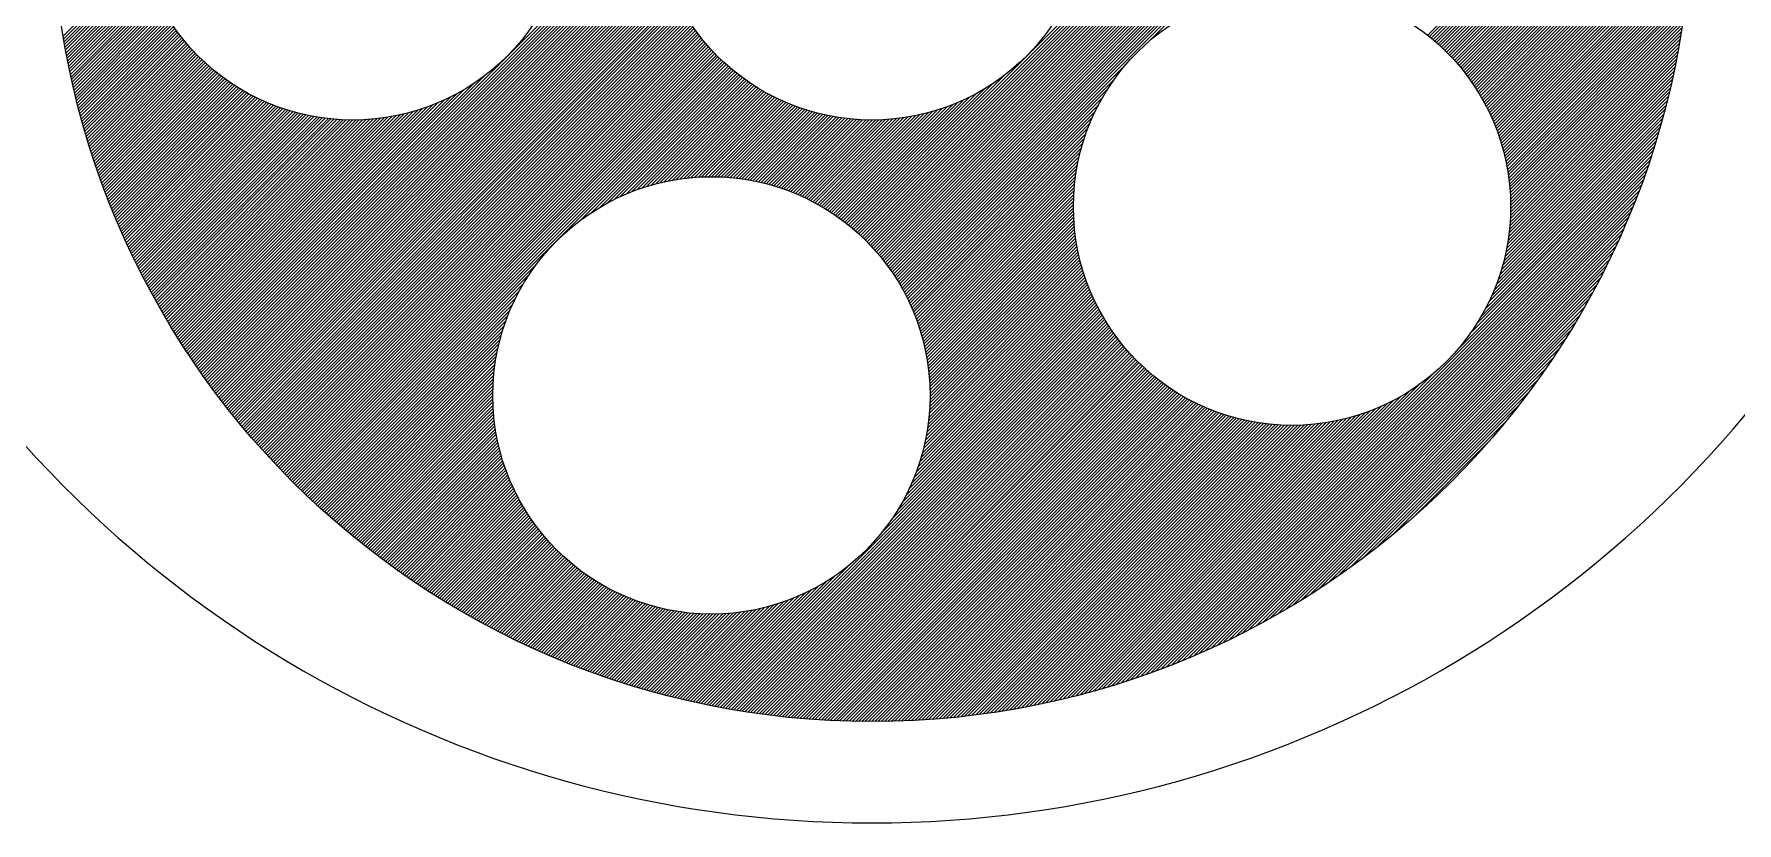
# Model space of a CAD drawing. Extents: x 44 to 87.6, y -168.1 to -136.9.
# Drawn here: x 60.6803 to 60.9187, y -146.6631 to -146.5528 of the extents above; entities that cross this region are included whole.
import ezdxf

# ---------------------------------------------------------------- set-up
doc = ezdxf.new("R2010")
doc.units = 0
doc.header["$LTSCALE"] = 0.4
doc.header["$MEASUREMENT"] = 0
doc.layers.get('0').update_dxf_attribs({"linetype": 'CONTINUOUS'})
doc.layers.add('PECA', color=3, linetype='CONTINUOUS')

# ---------------------------------------------------------------- blocks, each defined once
blk = doc.blocks.new('*X16')
at = {"color": 0}
for p, q in [((291.58382, 149.7435), (291.62685, 149.78653)), ((291.62981, 149.74458), (291.67181, 149.78658)), ((291.54225, 149.70461), (291.62126, 149.78361)), ((291.54246, 149.70428), (291.6222, 149.78402)), ((291.54266, 149.70395), (291.6232, 149.78449)), ((291.54286, 149.70361), (291.62429, 149.78504)), ((291.54306, 149.70328), (291.62548, 149.7857)), ((291.6301, 149.74435), (291.67188, 149.78612)), ((291.6304, 149.7441), (291.67195, 149.78565)), ((291.63069, 149.74386), (291.67201, 149.78518)), ((291.63098, 149.74362), (291.67208, 149.78471)), ((291.63126, 149.74337), (291.67214, 149.78424)), ((291.63155, 149.74311), (291.6722, 149.78377)), ((291.5353, 149.71263), (291.60374, 149.78106)), ((291.53559, 149.71238), (291.60423, 149.78101)), ((291.53587, 149.71213), (291.60472, 149.78097)), ((291.53616, 149.71187), (291.60522, 149.78094)), ((291.53643, 149.71162), (291.60572, 149.78091)), ((291.53671, 149.71136), (291.60624, 149.78089)), ((291.53698, 149.71109), (291.60676, 149.78087)), ((291.53725, 149.71083), (291.60729, 149.78087)), ((291.53752, 149.71056), (291.60782, 149.78087)), ((291.53778, 149.71029), (291.60837, 149.78088)), ((291.53804, 149.71002), (291.60892, 149.78089)), ((291.5383, 149.70974), (291.60948, 149.78092)), ((291.53856, 149.70946), (291.61005, 149.78096)), ((291.53881, 149.70918), (291.61063, 149.78101)), ((291.53906, 149.7089), (291.61123, 149.78106)), ((291.53931, 149.70861), (291.61183, 149.78113)), ((291.53955, 149.70832), (291.61244, 149.78121)), ((291.53979, 149.70802), (291.61307, 149.7813)), ((291.54003, 149.70773), (291.61371, 149.78141)), ((291.54026, 149.70743), (291.61437, 149.78153)), ((291.5405, 149.70713), (291.61504, 149.78167)), ((291.54073, 149.70682), (291.61573, 149.78183)), ((291.54095, 149.70651), (291.61644, 149.782)), ((291.54118, 149.7062), (291.61717, 149.7822)), ((291.5414, 149.70589), (291.61793, 149.78242)), ((291.54162, 149.70557), (291.61871, 149.78267)), ((291.54183, 149.70526), (291.61952, 149.78294)), ((291.54205, 149.70493), (291.62037, 149.78326)), ((291.63183, 149.74286), (291.67226, 149.78329)), ((291.6321, 149.7426), (291.67232, 149.78282)), ((291.63238, 149.74234), (291.67238, 149.78234)), ((291.63265, 149.74208), (291.67243, 149.78186)), ((291.63292, 149.74181), (291.67248, 149.78138)), ((291.63318, 149.74154), (291.67254, 149.7809)), ((291.63345, 149.74127), (291.67259, 149.78041)), ((291.63371, 149.741), (291.67264, 149.77993)), ((291.63396, 149.74072), (291.67268, 149.77944)), ((291.63422, 149.74044), (291.67273, 149.77895)), ((291.63447, 149.74016), (291.67277, 149.77846)), ((291.63472, 149.73987), (291.67282, 149.77797)), ((291.63497, 149.73959), (291.67286, 149.77748)), ((291.63521, 149.73929), (291.6729, 149.77698)), ((291.63545, 149.739), (291.67293, 149.77648)), ((291.63569, 149.7387), (291.67297, 149.77598)), ((291.63592, 149.7384), (291.673, 149.77548)), ((291.63615, 149.7381), (291.67303, 149.77498)), ((291.63638, 149.7378), (291.67307, 149.77448)), ((291.63661, 149.73749), (291.67309, 149.77397)), ((291.63683, 149.73718), (291.67312, 149.77346)), ((291.63705, 149.73686), (291.67315, 149.77295)), ((291.63727, 149.73654), (291.67317, 149.77244)), ((291.63749, 149.73622), (291.67319, 149.77193)), ((291.6377, 149.7359), (291.67321, 149.77141)), ((291.63791, 149.73557), (291.67323, 149.7709)), ((291.63811, 149.73525), (291.67324, 149.77038)), ((291.63831, 149.73491), (291.67326, 149.76986)), ((291.63851, 149.73458), (291.67327, 149.76933)), ((291.63871, 149.73424), (291.67328, 149.76881)), ((291.6389, 149.7339), (291.67328, 149.76828)), ((291.63909, 149.73355), (291.67329, 149.76775)), ((291.63928, 149.73321), (291.67329, 149.76722)), ((291.63946, 149.73285), (291.67329, 149.76669)), ((291.42714, 149.68999), (291.50232, 149.76518)), ((291.42736, 149.68968), (291.50235, 149.76467)), ((291.42758, 149.68936), (291.50238, 149.76416)), ((291.63964, 149.7325), (291.67329, 149.76615)), ((291.63982, 149.73214), (291.67329, 149.76562)), ((291.63999, 149.73178), (291.67329, 149.76508)), ((291.64016, 149.73142), (291.67328, 149.76453)), ((291.64033, 149.73105), (291.67327, 149.76399)), ((291.4278, 149.68905), (291.50242, 149.76366)), ((291.42802, 149.68873), (291.50246, 149.76317)), ((291.42824, 149.68842), (291.50251, 149.76269)), ((291.42846, 149.68811), (291.50256, 149.76221)), ((291.42869, 149.6878), (291.50263, 149.76174)), ((291.42891, 149.68749), (291.50269, 149.76127)), ((291.64049, 149.73068), (291.67326, 149.76344)), ((291.64065, 149.7303), (291.67324, 149.76289)), ((291.64081, 149.72993), (291.67323, 149.76234)), ((291.64096, 149.72954), (291.67321, 149.76179)), ((291.64111, 149.72916), (291.67319, 149.76124)), ((291.42914, 149.68718), (291.50277, 149.76081)), ((291.42936, 149.68687), (291.50284, 149.76035)), ((291.42959, 149.68656), (291.50293, 149.7599)), ((291.42982, 149.68625), (291.50301, 149.75945)), ((291.43004, 149.68595), (291.50311, 149.75901)), ((291.43027, 149.68564), (291.5032, 149.75857)), ((291.64126, 149.72877), (291.67316, 149.76068)), ((291.6414, 149.72838), (291.67314, 149.76012)), ((291.64154, 149.72798), (291.67311, 149.75955)), ((291.64167, 149.72758), (291.67308, 149.75899)), ((291.6418, 149.72718), (291.67305, 149.75842)), ((291.40513, 149.74443), (291.41802, 149.75731)), ((291.40521, 149.74397), (291.41813, 149.75689)), ((291.40529, 149.74351), (291.41825, 149.75648)), ((291.40537, 149.74306), (291.41837, 149.75607)), ((291.40545, 149.7426), (291.4185, 149.75566)), ((291.4305, 149.68534), (291.50331, 149.75814)), ((291.43073, 149.68503), (291.50341, 149.75771)), ((291.43096, 149.68473), (291.50352, 149.75729)), ((291.43119, 149.68442), (291.50364, 149.75687)), ((291.43143, 149.68412), (291.50376, 149.75645)), ((291.43166, 149.68382), (291.50388, 149.75604)), ((291.43189, 149.68352), (291.50401, 149.75564)), ((291.64193, 149.72677), (291.67301, 149.75785)), ((291.64205, 149.72635), (291.67297, 149.75728)), ((291.64217, 149.72594), (291.67293, 149.7567)), ((291.64228, 149.72552), (291.67289, 149.75612)), ((291.64239, 149.72509), (291.67284, 149.75554)), ((291.40553, 149.74215), (291.41863, 149.75526)), ((291.40561, 149.7417), (291.41877, 149.75486)), ((291.4057, 149.74125), (291.41891, 149.75446)), ((291.40578, 149.7408), (291.41905, 149.75407)), ((291.40587, 149.74036), (291.4192, 149.75368)), ((291.40596, 149.73991), (291.41935, 149.7533)), ((291.40605, 149.73947), (291.4195, 149.75292)), ((291.43213, 149.68322), (291.50414, 149.75523)), ((291.43236, 149.68292), (291.50428, 149.75483)), ((291.4326, 149.68262), (291.50441, 149.75444)), ((291.43284, 149.68233), (291.50456, 149.75405)), ((291.43308, 149.68203), (291.5047, 149.75366)), ((291.43331, 149.68173), (291.50486, 149.75327)), ((291.43355, 149.68144), (291.50501, 149.75289)), ((291.64249, 149.72466), (291.67279, 149.75496)), ((291.64259, 149.72423), (291.67274, 149.75437)), ((291.64269, 149.72379), (291.67268, 149.75378)), ((291.64278, 149.72334), (291.67263, 149.75319)), ((291.40614, 149.73902), (291.41966, 149.75254)), ((291.40624, 149.73858), (291.41982, 149.75217)), ((291.40633, 149.73814), (291.41998, 149.7518)), ((291.40643, 149.7377), (291.42015, 149.75143)), ((291.40652, 149.73727), (291.42032, 149.75107)), ((291.40662, 149.73683), (291.4205, 149.75071)), ((291.40672, 149.73639), (291.42068, 149.75035)), ((291.40682, 149.73596), (291.42086, 149.75)), ((291.43379, 149.68114), (291.50517, 149.75252)), ((291.43403, 149.68085), (291.50533, 149.75214)), ((291.43428, 149.68056), (291.50549, 149.75177)), ((291.43452, 149.68026), (291.50566, 149.75141)), ((291.43476, 149.67997), (291.50583, 149.75105)), ((291.43501, 149.67968), (291.50601, 149.75069)), ((291.43525, 149.67939), (291.50619, 149.75033)), ((291.4355, 149.6791), (291.50637, 149.74998)), ((291.64287, 149.7229), (291.67257, 149.75259)), ((291.64295, 149.72244), (291.6725, 149.752)), ((291.64302, 149.72198), (291.67243, 149.75139)), ((291.64309, 149.72152), (291.67236, 149.75079)), ((291.64316, 149.72105), (291.67229, 149.75018)), ((291.40692, 149.73553), (291.42104, 149.74965)), ((291.40702, 149.7351), (291.42123, 149.7493)), ((291.40713, 149.73466), (291.42142, 149.74896)), ((291.40723, 149.73424), (291.42161, 149.74862)), ((291.40734, 149.73381), (291.42181, 149.74828)), ((291.40745, 149.73338), (291.42201, 149.74794)), ((291.40756, 149.73295), (291.42222, 149.74761)), ((291.40767, 149.73253), (291.42242, 149.74728)), ((291.43574, 149.67882), (291.50655, 149.74963)), ((291.43599, 149.67853), (291.50674, 149.74928)), ((291.43624, 149.67824), (291.50693, 149.74894)), ((291.43648, 149.67795), (291.50713, 149.7486)), ((291.43673, 149.67767), (291.50732, 149.74826)), ((291.43698, 149.67738), (291.50752, 149.74792)), ((291.43723, 149.6771), (291.50773, 149.74759)), ((291.43749, 149.67682), (291.50793, 149.74727)), ((291.64322, 149.72057), (291.67222, 149.74957)), ((291.64327, 149.72009), (291.67214, 149.74896)), ((291.64332, 149.71961), (291.67205, 149.74834)), ((291.64336, 149.71911), (291.67197, 149.74772)), ((291.64339, 149.71861), (291.67188, 149.74709)), ((291.40778, 149.73211), (291.42263, 149.74696)), ((291.40789, 149.73168), (291.42284, 149.74664)), ((291.408, 149.73126), (291.42306, 149.74632)), ((291.40812, 149.73084), (291.42328, 149.746)), ((291.40823, 149.73042), (291.4235, 149.74569)), ((291.40835, 149.73001), (291.42372, 149.74538)), ((291.40847, 149.72959), (291.42395, 149.74507)), ((291.40859, 149.72918), (291.42418, 149.74477)), ((291.40871, 149.72876), (291.42441, 149.74446)), ((291.43774, 149.67654), (291.50814, 149.74694)), ((291.43799, 149.67625), (291.50836, 149.74662)), ((291.43825, 149.67597), (291.50857, 149.7463)), ((291.4385, 149.67569), (291.50879, 149.74598)), ((291.43875, 149.67541), (291.50901, 149.74567)), ((291.43901, 149.67513), (291.50924, 149.74536)), ((291.43927, 149.67486), (291.50946, 149.74505)), ((291.43952, 149.67458), (291.50969, 149.74475)), ((291.43978, 149.6743), (291.50993, 149.74445)), ((291.64342, 149.71811), (291.67178, 149.74647)), ((291.64344, 149.71759), (291.67169, 149.74584)), ((291.64346, 149.71707), (291.67159, 149.7452)), ((291.64347, 149.71654), (291.67148, 149.74456)), ((291.40883, 149.72835), (291.42465, 149.74417)), ((291.40895, 149.72794), (291.42489, 149.74387)), ((291.40908, 149.72752), (291.42513, 149.74358)), ((291.4092, 149.72711), (291.42537, 149.74329)), ((291.40933, 149.72671), (291.42562, 149.743)), ((291.40945, 149.7263), (291.42587, 149.74271)), ((291.40958, 149.72589), (291.42612, 149.74243)), ((291.40971, 149.72549), (291.42638, 149.74215)), ((291.40984, 149.72508), (291.42664, 149.74188)), ((291.40997, 149.72468), (291.4269, 149.7416)), ((291.44004, 149.67403), (291.51016, 149.74415)), ((291.4403, 149.67375), (291.5104, 149.74385)), ((291.44056, 149.67348), (291.51064, 149.74356)), ((291.44082, 149.67321), (291.51089, 149.74327)), ((291.44109, 149.67293), (291.51113, 149.74298)), ((291.44135, 149.67266), (291.51138, 149.7427)), ((291.44161, 149.67239), (291.51164, 149.74242)), ((291.44188, 149.67212), (291.51189, 149.74214)), ((291.44214, 149.67185), (291.51215, 149.74186)), ((291.44241, 149.67158), (291.51241, 149.74159)), ((291.64341, 149.71435), (291.67103, 149.74197)), ((291.64344, 149.71491), (291.67115, 149.74262)), ((291.64345, 149.71546), (291.67126, 149.74327)), ((291.64346, 149.71601), (291.67137, 149.74392)), ((291.4101, 149.72428), (291.42716, 149.74133)), ((291.41024, 149.72387), (291.42743, 149.74107)), ((291.41037, 149.72347), (291.4277, 149.7408)), ((291.41051, 149.72307), (291.42797, 149.74054)), ((291.41064, 149.72268), (291.42825, 149.74028)), ((291.41078, 149.72228), (291.42852, 149.74002)), ((291.41092, 149.72188), (291.4288, 149.73977)), ((291.41106, 149.72149), (291.42909, 149.73952)), ((291.4112, 149.72109), (291.42937, 149.73927)), ((291.41134, 149.7207), (291.42966, 149.73902)), ((291.41148, 149.72031), (291.42996, 149.73878)), ((291.44267, 149.67131), (291.51268, 149.74132)), ((291.44294, 149.67105), (291.51294, 149.74105)), ((291.44321, 149.67078), (291.51321, 149.74078)), ((291.44348, 149.67051), (291.51349, 149.74052)), ((291.44375, 149.67025), (291.51376, 149.74026)), ((291.44402, 149.66998), (291.51404, 149.74001)), ((291.44429, 149.66972), (291.51432, 149.73975)), ((291.44456, 149.66946), (291.5146, 149.7395)), ((291.44483, 149.6692), (291.51489, 149.73925)), ((291.49024, 149.71407), (291.51518, 149.73901)), ((291.49205, 149.71535), (291.51547, 149.73877)), ((291.54326, 149.70294), (291.58032, 149.74)), ((291.64312, 149.71139), (291.67036, 149.73863)), ((291.6432, 149.712), (291.67051, 149.73931)), ((291.64327, 149.71261), (291.67064, 149.73998)), ((291.64333, 149.7132), (291.67077, 149.74065)), ((291.64337, 149.71378), (291.6709, 149.74131)), ((291.41163, 149.71992), (291.43025, 149.73854)), ((291.41177, 149.71953), (291.43055, 149.73831)), ((291.41192, 149.71914), (291.43085, 149.73807)), ((291.41206, 149.71875), (291.43115, 149.73784)), ((291.41221, 149.71836), (291.43146, 149.73761)), ((291.41236, 149.71798), (291.43177, 149.73739)), ((291.41251, 149.71759), (291.43208, 149.73717)), ((291.41266, 149.71721), (291.4324, 149.73695)), ((291.41281, 149.71682), (291.43272, 149.73673)), ((291.41296, 149.71644), (291.43304, 149.73652)), ((291.41312, 149.71606), (291.43336, 149.73631)), ((291.41327, 149.71568), (291.43369, 149.7361)), ((291.41342, 149.7153), (291.43402, 149.73589)), ((291.42671, 149.69063), (291.47267, 149.7366)), ((291.42692, 149.69031), (291.47451, 149.73789)), ((291.49348, 149.71624), (291.51577, 149.73853)), ((291.49472, 149.71694), (291.51607, 149.73829)), ((291.49583, 149.71752), (291.51637, 149.73806)), ((291.49686, 149.71801), (291.51667, 149.73783)), ((291.49781, 149.71844), (291.51698, 149.7376)), ((291.49872, 149.7188), (291.51729, 149.73737)), ((291.49958, 149.71913), (291.5176, 149.73715)), ((291.5004, 149.71942), (291.51792, 149.73693)), ((291.50119, 149.71967), (291.51823, 149.73672)), ((291.50195, 149.7199), (291.51856, 149.7365)), ((291.50269, 149.7201), (291.51888, 149.73629)), ((291.5034, 149.72028), (291.51921, 149.73609)), ((291.5041, 149.72045), (291.51954, 149.73588)), ((291.53472, 149.71311), (291.55827, 149.73666)), ((291.53502, 149.71287), (291.56014, 149.73799)), ((291.54345, 149.70259), (291.57827, 149.73741)), ((291.64266, 149.70879), (291.66975, 149.73588)), ((291.6428, 149.70946), (291.66991, 149.73658)), ((291.64292, 149.71012), (291.67007, 149.73727)), ((291.64303, 149.71076), (291.67022, 149.73795)), ((291.41358, 149.71492), (291.43435, 149.73569)), ((291.41374, 149.71455), (291.43469, 149.73549)), ((291.4139, 149.71417), (291.43503, 149.7353)), ((291.41406, 149.71379), (291.43537, 149.73511)), ((291.41422, 149.71342), (291.43572, 149.73492)), ((291.41438, 149.71305), (291.43606, 149.73473)), ((291.41454, 149.71267), (291.43642, 149.73455)), ((291.4147, 149.7123), (291.43677, 149.73437)), ((291.41486, 149.71193), (291.43713, 149.7342)), ((291.41503, 149.71156), (291.43749, 149.73402)), ((291.41519, 149.71119), (291.43786, 149.73385)), ((291.41536, 149.71082), (291.43823, 149.73369)), ((291.41553, 149.71046), (291.4386, 149.73353)), ((291.4157, 149.71009), (291.43898, 149.73337)), ((291.41587, 149.70972), (291.43935, 149.73321)), ((291.41604, 149.70936), (291.43974, 149.73306)), ((291.42542, 149.69255), (291.46598, 149.73311)), ((291.42563, 149.69223), (291.46689, 149.73348)), ((291.42585, 149.69191), (291.46785, 149.73391)), ((291.42606, 149.69159), (291.46888, 149.7344)), ((291.42628, 149.69127), (291.46999, 149.73498)), ((291.42649, 149.69095), (291.47123, 149.73569)), ((291.50478, 149.72059), (291.51987, 149.73568)), ((291.50544, 149.72071), (291.52021, 149.73548)), ((291.50608, 149.72083), (291.52055, 149.73529)), ((291.50672, 149.72092), (291.52089, 149.7351)), ((291.50734, 149.72101), (291.52124, 149.73491)), ((291.50794, 149.72108), (291.52159, 149.73472)), ((291.50854, 149.72114), (291.52194, 149.73454)), ((291.50912, 149.72119), (291.52229, 149.73436)), ((291.50969, 149.72123), (291.52265, 149.73419)), ((291.51026, 149.72126), (291.52301, 149.73401)), ((291.51081, 149.72128), (291.52338, 149.73384)), ((291.51136, 149.72129), (291.52375, 149.73368)), ((291.5119, 149.72129), (291.52412, 149.73352)), ((291.51243, 149.72129), (291.5245, 149.73336)), ((291.51295, 149.72128), (291.52488, 149.7332)), ((291.51347, 149.72126), (291.52526, 149.73305)), ((291.53291, 149.71451), (291.55154, 149.73313)), ((291.53322, 149.71428), (291.55244, 149.73351)), ((291.53353, 149.71405), (291.55341, 149.73394)), ((291.53383, 149.71382), (291.55444, 149.73443)), ((291.53413, 149.71359), (291.55556, 149.73502)), ((291.53443, 149.71335), (291.55681, 149.73574)), ((291.54363, 149.70224), (291.57713, 149.73575)), ((291.54382, 149.70189), (291.5763, 149.73438)), ((291.544, 149.70154), (291.57564, 149.73318)), ((291.64192, 149.70591), (291.66906, 149.73305)), ((291.64214, 149.70666), (291.66924, 149.73376)), ((291.64233, 149.70739), (291.66941, 149.73448)), ((291.64251, 149.7081), (291.66959, 149.73518)), ((291.41621, 149.709), (291.44012, 149.73291)), ((291.41638, 149.70863), (291.44051, 149.73277)), ((291.41655, 149.70827), (291.44091, 149.73263)), ((291.41672, 149.70791), (291.44131, 149.73249)), ((291.4169, 149.70755), (291.44171, 149.73236)), ((291.41707, 149.70719), (291.44211, 149.73223)), ((291.41725, 149.70683), (291.44252, 149.73211)), ((291.41743, 149.70647), (291.44294, 149.73199)), ((291.41761, 149.70612), (291.44336, 149.73187)), ((291.41778, 149.70576), (291.44378, 149.73176)), ((291.41796, 149.70541), (291.44421, 149.73165)), ((291.41815, 149.70505), (291.44464, 149.73155)), ((291.41833, 149.7047), (291.44507, 149.73145)), ((291.41851, 149.70435), (291.44551, 149.73135)), ((291.41869, 149.704), (291.44596, 149.73126)), ((291.41888, 149.70365), (291.44641, 149.73118)), ((291.41906, 149.7033), (291.44687, 149.7311)), ((291.41925, 149.70295), (291.44733, 149.73103)), ((291.41943, 149.7026), (291.44779, 149.73096)), ((291.41962, 149.70225), (291.44826, 149.7309)), ((291.41981, 149.70191), (291.44874, 149.73084)), ((291.42, 149.70156), (291.44922, 149.73079)), ((291.42019, 149.70122), (291.44971, 149.73074)), ((291.42038, 149.70087), (291.45021, 149.7307)), ((291.42057, 149.70053), (291.45071, 149.73067)), ((291.42076, 149.70019), (291.45122, 149.73064)), ((291.42096, 149.69985), (291.45174, 149.73063)), ((291.42115, 149.69951), (291.45226, 149.73061)), ((291.42135, 149.69917), (291.45279, 149.73061)), ((291.42154, 149.69883), (291.45333, 149.73061)), ((291.42174, 149.69849), (291.45387, 149.73063)), ((291.42194, 149.69815), (291.45443, 149.73065)), ((291.42214, 149.69782), (291.45499, 149.73068)), ((291.42234, 149.69748), (291.45557, 149.73072)), ((291.42254, 149.69715), (291.45615, 149.73077)), ((291.42274, 149.69682), (291.45675, 149.73083)), ((291.42294, 149.69648), (291.45736, 149.7309)), ((291.42314, 149.69615), (291.45797, 149.73098)), ((291.42334, 149.69582), (291.45861, 149.73108)), ((291.42355, 149.69549), (291.45925, 149.73119)), ((291.42375, 149.69516), (291.45992, 149.73132)), ((291.42396, 149.69483), (291.46059, 149.73146)), ((291.42417, 149.6945), (291.46129, 149.73163)), ((291.42437, 149.69417), (291.46201, 149.73181)), ((291.42458, 149.69385), (291.46274, 149.73201)), ((291.42479, 149.69352), (291.46351, 149.73224)), ((291.425, 149.6932), (291.4643, 149.7325)), ((291.42521, 149.69287), (291.46512, 149.73279)), ((291.51398, 149.72123), (291.52565, 149.7329)), ((291.51448, 149.7212), (291.52604, 149.73276)), ((291.51497, 149.72116), (291.52643, 149.73262)), ((291.51546, 149.72112), (291.52683, 149.73248)), ((291.51594, 149.72106), (291.52723, 149.73235)), ((291.51642, 149.72101), (291.52764, 149.73222)), ((291.51689, 149.72094), (291.52805, 149.7321)), ((291.51736, 149.72087), (291.52846, 149.73198)), ((291.51782, 149.7208), (291.52888, 149.73186)), ((291.51827, 149.72072), (291.5293, 149.73175)), ((291.51873, 149.72064), (291.52973, 149.73164)), ((291.51917, 149.72055), (291.53016, 149.73154)), ((291.51961, 149.72045), (291.5306, 149.73144)), ((291.52005, 149.72035), (291.53104, 149.73135)), ((291.52048, 149.72025), (291.53149, 149.73126)), ((291.5209, 149.72014), (291.53194, 149.73118)), ((291.52133, 149.72003), (291.53239, 149.7311)), ((291.52175, 149.71991), (291.53285, 149.73102)), ((291.52216, 149.71979), (291.53332, 149.73096)), ((291.52257, 149.71967), (291.53379, 149.73089)), ((291.52297, 149.71954), (291.53427, 149.73084)), ((291.52338, 149.71941), (291.53475, 149.73078)), ((291.52377, 149.71927), (291.53524, 149.73074)), ((291.52417, 149.71913), (291.53574, 149.7307)), ((291.52456, 149.71899), (291.53624, 149.73067)), ((291.52494, 149.71884), (291.53675, 149.73064)), ((291.52533, 149.71869), (291.53727, 149.73062)), ((291.52571, 149.71853), (291.53779, 149.73061)), ((291.52608, 149.71837), (291.53832, 149.73061)), ((291.52645, 149.71821), (291.53886, 149.73061)), ((291.52682, 149.71804), (291.53941, 149.73063)), ((291.52719, 149.71787), (291.53996, 149.73065)), ((291.52755, 149.7177), (291.54053, 149.73068)), ((291.52791, 149.71753), (291.5411, 149.73072)), ((291.52826, 149.71735), (291.54169, 149.73077)), ((291.52862, 149.71716), (291.54228, 149.73083)), ((291.52897, 149.71698), (291.54289, 149.7309)), ((291.52931, 149.71679), (291.54351, 149.73099)), ((291.52965, 149.7166), (291.54414, 149.73109)), ((291.52999, 149.7164), (291.54479, 149.7312)), ((291.53033, 149.7162), (291.54545, 149.73133)), ((291.53066, 149.716), (291.54613, 149.73147)), ((291.53099, 149.7158), (291.54683, 149.73164)), ((291.53132, 149.71559), (291.54755, 149.73182)), ((291.53164, 149.71538), (291.54829, 149.73202)), ((291.53197, 149.71517), (291.54905, 149.73226)), ((291.53228, 149.71495), (291.54985, 149.73251)), ((291.5326, 149.71473), (291.55067, 149.7328)), ((291.54418, 149.70118), (291.57509, 149.7321)), ((291.54435, 149.70082), (291.57462, 149.73109)), ((291.64108, 149.70347), (291.66848, 149.73086)), ((291.64139, 149.70432), (291.66868, 149.7316)), ((291.64167, 149.70513), (291.66887, 149.73233)), ((291.54452, 149.70046), (291.57422, 149.73015)), ((291.54469, 149.70009), (291.57386, 149.72926)), ((291.54486, 149.69972), (291.57355, 149.72842)), ((291.54502, 149.69935), (291.57327, 149.7276)), ((291.63931, 149.69956), (291.66762, 149.72787)), ((291.63985, 149.70064), (291.66784, 149.72862)), ((291.64032, 149.70164), (291.66806, 149.72938)), ((291.64073, 149.70258), (291.66827, 149.73012)), ((291.54517, 149.69897), (291.57302, 149.72682)), ((291.54533, 149.69859), (291.5728, 149.72607)), ((291.54548, 149.69821), (291.5726, 149.72533)), ((291.54562, 149.69782), (291.57243, 149.72462)), ((291.6347, 149.69282), (291.66664, 149.72475)), ((291.6367, 149.69535), (291.6669, 149.72554)), ((291.63782, 149.697), (291.66714, 149.72632)), ((291.63865, 149.69836), (291.66738, 149.7271)), ((291.54577, 149.69743), (291.57227, 149.72393)), ((291.54591, 149.69703), (291.57213, 149.72326)), ((291.54604, 149.69663), (291.57201, 149.72261)), ((291.54617, 149.69623), (291.57191, 149.72196)), ((291.58095, 149.63853), (291.66638, 149.72396)), ((291.58175, 149.6388), (291.66611, 149.72315)), ((291.58257, 149.63908), (291.66583, 149.72234)), ((291.5463, 149.69582), (291.57181, 149.72134)), ((291.54642, 149.69541), (291.57173, 149.72072)), ((291.54654, 149.695), (291.57166, 149.72012)), ((291.54666, 149.69458), (291.57161, 149.71953)), ((291.58339, 149.63936), (291.66554, 149.72151)), ((291.58422, 149.63966), (291.66524, 149.72068)), ((291.58507, 149.63997), (291.66493, 149.71984)), ((291.58592, 149.64029), (291.66462, 149.71898)), ((291.54677, 149.69415), (291.57156, 149.71894)), ((291.54687, 149.69372), (291.57152, 149.71837)), ((291.54697, 149.69329), (291.5715, 149.71781)), ((291.54707, 149.69285), (291.57148, 149.71726)), ((291.54716, 149.69241), (291.57147, 149.71671)), ((291.54725, 149.69196), (291.57147, 149.71618)), ((291.58678, 149.64062), (291.66429, 149.71812)), ((291.58766, 149.64096), (291.66395, 149.71725)), ((291.58854, 149.64131), (291.66359, 149.71636)), ((291.54733, 149.69151), (291.57147, 149.71565)), ((291.54741, 149.69105), (291.57149, 149.71513)), ((291.54748, 149.69059), (291.57151, 149.71462)), ((291.54755, 149.69012), (291.57154, 149.71411)), ((291.54761, 149.68965), (291.57157, 149.71361)), ((291.58944, 149.64167), (291.66323, 149.71546)), ((291.59036, 149.64205), (291.66285, 149.71455)), ((291.59128, 149.64244), (291.66246, 149.71362)), ((291.54766, 149.68917), (291.57161, 149.71312)), ((291.54771, 149.68868), (291.57166, 149.71263)), ((291.54776, 149.68819), (291.57171, 149.71215)), ((291.54779, 149.68769), (291.57177, 149.71167)), ((291.54782, 149.68719), (291.57184, 149.7112)), ((291.54785, 149.68668), (291.57191, 149.71074)), ((291.59222, 149.64285), (291.66206, 149.71268)), ((291.59318, 149.64327), (291.66164, 149.71173)), ((291.59415, 149.64371), (291.6612, 149.71076)), ((291.54783, 149.68345), (291.57243, 149.70806)), ((291.54785, 149.68401), (291.57233, 149.70849)), ((291.54786, 149.68616), (291.57198, 149.71028)), ((291.54787, 149.68563), (291.57206, 149.70983)), ((291.54787, 149.6851), (291.57215, 149.70938)), ((291.54787, 149.68456), (291.57224, 149.70893)), ((291.59514, 149.64416), (291.66075, 149.70977)), ((291.59614, 149.64463), (291.66027, 149.70876)), ((291.4451, 149.66893), (291.4831, 149.70693)), ((291.44538, 149.66867), (291.48182, 149.70512)), ((291.54736, 149.67924), (291.57326, 149.70514)), ((291.54746, 149.67988), (291.57313, 149.70554)), ((291.54755, 149.68051), (291.573, 149.70595)), ((291.54763, 149.68112), (291.57288, 149.70637)), ((291.5477, 149.68172), (291.57276, 149.70678)), ((291.54775, 149.6823), (291.57265, 149.7072)), ((291.54779, 149.68288), (291.57254, 149.70763)), ((291.59717, 149.64512), (291.65978, 149.70773)), ((291.59822, 149.64564), (291.65927, 149.70669)), ((291.59929, 149.64617), (291.65873, 149.70562)), ((291.44565, 149.66841), (291.48093, 149.70369)), ((291.44593, 149.66815), (291.48022, 149.70245)), ((291.54615, 149.67429), (291.57427, 149.70241)), ((291.54639, 149.67506), (291.57412, 149.70279)), ((291.5466, 149.67581), (291.57397, 149.70317)), ((291.54679, 149.67654), (291.57382, 149.70356)), ((291.54696, 149.67724), (291.57367, 149.70395)), ((291.54711, 149.67792), (291.57353, 149.70434)), ((291.54724, 149.67859), (291.57339, 149.70474)), ((291.60038, 149.64674), (291.65817, 149.70452)), ((291.60151, 149.64732), (291.65758, 149.7034)), ((291.60266, 149.64794), (291.65696, 149.70224)), ((291.4462, 149.6679), (291.47965, 149.70134)), ((291.44648, 149.66764), (291.47916, 149.70031)), ((291.44676, 149.66738), (291.47873, 149.69935)), ((291.54249, 149.66635), (291.57565, 149.69951)), ((291.54326, 149.66765), (291.57546, 149.69986)), ((291.54388, 149.66881), (291.57528, 149.70022)), ((291.5444, 149.66987), (291.57511, 149.70058)), ((291.54485, 149.67085), (291.57493, 149.70094)), ((291.54524, 149.67178), (291.57476, 149.7013)), ((291.54558, 149.67265), (291.5746, 149.70167)), ((291.54588, 149.67349), (291.57443, 149.70204)), ((291.60384, 149.64859), (291.65631, 149.70106)), ((291.60507, 149.64928), (291.65563, 149.69984)), ((291.44704, 149.66712), (291.47836, 149.69845)), ((291.44732, 149.66687), (291.47804, 149.69759)), ((291.4476, 149.66661), (291.47775, 149.69677)), ((291.51195, 149.63421), (291.57622, 149.69848)), ((291.51239, 149.63412), (291.57641, 149.69814)), ((291.51284, 149.63403), (291.57661, 149.6978)), ((291.51329, 149.63395), (291.57682, 149.69747)), ((291.51374, 149.63386), (291.57702, 149.69714)), ((291.51419, 149.63378), (291.57723, 149.69682)), ((291.53988, 149.66267), (291.57602, 149.69882)), ((291.54147, 149.6648), (291.57583, 149.69916)), ((291.60633, 149.65001), (291.6549, 149.69858)), ((291.60763, 149.65078), (291.65413, 149.69727)), ((291.44788, 149.66636), (291.4775, 149.69598)), ((291.44816, 149.66611), (291.47727, 149.69522)), ((291.44844, 149.66586), (291.47707, 149.69448)), ((291.44872, 149.6656), (291.47688, 149.69376)), ((291.51464, 149.6337), (291.57744, 149.69649)), ((291.5151, 149.63362), (291.57765, 149.69617)), ((291.51556, 149.63354), (291.57787, 149.69586)), ((291.51601, 149.63346), (291.57809, 149.69554)), ((291.51647, 149.63339), (291.57832, 149.69523)), ((291.51693, 149.63331), (291.57854, 149.69492)), ((291.51739, 149.63324), (291.57877, 149.69462)), ((291.51786, 149.63317), (291.579, 149.69431)), ((291.51832, 149.6331), (291.57924, 149.69401)), ((291.60899, 149.6516), (291.6533, 149.69591)), ((291.61041, 149.65249), (291.65242, 149.69449)), ((291.44901, 149.66535), (291.47672, 149.69307)), ((291.44929, 149.6651), (291.47658, 149.69239)), ((291.44958, 149.66485), (291.47645, 149.69173)), ((291.44986, 149.6646), (291.47634, 149.69108)), ((291.51879, 149.63303), (291.57947, 149.69372)), ((291.51925, 149.63296), (291.57971, 149.69342)), ((291.51972, 149.63289), (291.57996, 149.69313)), ((291.52019, 149.63283), (291.5802, 149.69284)), ((291.52066, 149.63277), (291.58045, 149.69256)), ((291.52114, 149.6327), (291.58071, 149.69227)), ((291.52161, 149.63264), (291.58096, 149.69199)), ((291.52209, 149.63259), (291.58122, 149.69172)), ((291.52256, 149.63253), (291.58148, 149.69144)), ((291.52304, 149.63247), (291.58174, 149.69117)), ((291.6119, 149.65344), (291.65146, 149.693)), ((291.61348, 149.65448), (291.65042, 149.69143)), ((291.45015, 149.66436), (291.47625, 149.69045)), ((291.45044, 149.66411), (291.47616, 149.68983)), ((291.45073, 149.66386), (291.47609, 149.68923)), ((291.45102, 149.66362), (291.47603, 149.68863)), ((291.52352, 149.63242), (291.58201, 149.6909)), ((291.52401, 149.63237), (291.58227, 149.69064)), ((291.52449, 149.63232), (291.58255, 149.69037)), ((291.52498, 149.63227), (291.58282, 149.69011)), ((291.52546, 149.63222), (291.5831, 149.68986)), ((291.52595, 149.63218), (291.58338, 149.6896)), ((291.52644, 149.63213), (291.58366, 149.68935)), ((291.52693, 149.63209), (291.58395, 149.6891)), ((291.52743, 149.63205), (291.58423, 149.68885)), ((291.52792, 149.63201), (291.58453, 149.68861)), ((291.52842, 149.63197), (291.58482, 149.68837)), ((291.52892, 149.63194), (291.58512, 149.68813)), ((291.58015, 149.63826), (291.631, 149.68912)), ((291.61515, 149.65563), (291.64928, 149.68975)), ((291.4513, 149.66337), (291.47598, 149.68805)), ((291.4516, 149.66313), (291.47594, 149.68747)), ((291.45189, 149.66289), (291.47591, 149.68691)), ((291.45218, 149.66264), (291.47589, 149.68635)), ((291.45247, 149.6624), (291.47588, 149.68581)), ((291.52942, 149.6319), (291.58542, 149.6879)), ((291.52992, 149.63187), (291.58572, 149.68766)), ((291.53043, 149.63184), (291.58602, 149.68744)), ((291.53093, 149.63181), (291.58633, 149.68721)), ((291.53144, 149.63178), (291.58664, 149.68699)), ((291.53195, 149.63176), (291.58696, 149.68677)), ((291.53246, 149.63174), (291.58728, 149.68655)), ((291.53298, 149.63171), (291.5876, 149.68633)), ((291.53349, 149.6317), (291.58792, 149.68612)), ((291.53401, 149.63168), (291.58824, 149.68591)), ((291.53453, 149.63166), (291.58857, 149.68571)), ((291.53505, 149.63165), (291.58891, 149.68551)), ((291.57858, 149.63776), (291.62682, 149.686)), ((291.57936, 149.63801), (291.62847, 149.68712)), ((291.61697, 149.6569), (291.648, 149.68794)), ((291.61895, 149.65835), (291.64655, 149.68595)), ((291.45276, 149.66216), (291.47587, 149.68527)), ((291.45306, 149.66192), (291.47588, 149.68474)), ((291.45335, 149.66168), (291.47589, 149.68422)), ((291.45365, 149.66144), (291.47591, 149.6837)), ((291.45395, 149.6612), (291.47594, 149.68319)), ((291.45424, 149.66097), (291.47597, 149.68269)), ((291.53557, 149.63164), (291.58924, 149.68531)), ((291.5361, 149.63163), (291.58958, 149.68511)), ((291.53662, 149.63162), (291.58992, 149.68492)), ((291.53715, 149.63161), (291.59027, 149.68473)), ((291.53768, 149.63161), (291.59061, 149.68454)), ((291.53822, 149.63161), (291.59097, 149.68436)), ((291.53875, 149.63161), (291.59132, 149.68418)), ((291.53929, 149.63161), (291.59168, 149.684)), ((291.53983, 149.63162), (291.59204, 149.68383)), ((291.54037, 149.63163), (291.5924, 149.68366)), ((291.54091, 149.63164), (291.59277, 149.68349)), ((291.54146, 149.63165), (291.59314, 149.68333)), ((291.54201, 149.63166), (291.59352, 149.68317)), ((291.54256, 149.63168), (291.59389, 149.68301)), ((291.54311, 149.6317), (291.59428, 149.68286)), ((291.54367, 149.63172), (291.59466, 149.68271)), ((291.54423, 149.63174), (291.59505, 149.68256)), ((291.57404, 149.63643), (291.62035, 149.68274)), ((291.57478, 149.63663), (291.62124, 149.68309)), ((291.57553, 149.63685), (291.62218, 149.6835)), ((291.57628, 149.63706), (291.62318, 149.68397)), ((291.57704, 149.63729), (291.62426, 149.68451)), ((291.57781, 149.63752), (291.62546, 149.68517)), ((291.62119, 149.66006), (291.64484, 149.68371)), ((291.45454, 149.66073), (291.47601, 149.6822)), ((291.45484, 149.66049), (291.47605, 149.68171)), ((291.45514, 149.66026), (291.4761, 149.68122)), ((291.45544, 149.66003), (291.47616, 149.68075)), ((291.45574, 149.65979), (291.47623, 149.68028)), ((291.45604, 149.65956), (291.47629, 149.67981)), ((291.54479, 149.63177), (291.59544, 149.68242)), ((291.54535, 149.63179), (291.59584, 149.68228)), ((291.54592, 149.63182), (291.59624, 149.68215)), ((291.54648, 149.63186), (291.59664, 149.68202)), ((291.54705, 149.63189), (291.59705, 149.68189)), ((291.54763, 149.63193), (291.59747, 149.68177)), ((291.5482, 149.63197), (291.59788, 149.68165)), ((291.54878, 149.63202), (291.5983, 149.68154)), ((291.54936, 149.63206), (291.59873, 149.68143)), ((291.54995, 149.63211), (291.59916, 149.68133)), ((291.55053, 149.63217), (291.59959, 149.68123)), ((291.55112, 149.63222), (291.60003, 149.68113)), ((291.55171, 149.63228), (291.60048, 149.68104)), ((291.55231, 149.63234), (291.60092, 149.68095)), ((291.55291, 149.6324), (291.60138, 149.68087)), ((291.55351, 149.63247), (291.60184, 149.6808)), ((291.55411, 149.63254), (291.6023, 149.68073)), ((291.55472, 149.63261), (291.60277, 149.68066)), ((291.55533, 149.63269), (291.60325, 149.6806)), ((291.55595, 149.63277), (291.60373, 149.68055)), ((291.55656, 149.63285), (291.60421, 149.6805)), ((291.55719, 149.63294), (291.60471, 149.68046)), ((291.55781, 149.63303), (291.60521, 149.68043)), ((291.55844, 149.63312), (291.60571, 149.6804)), ((291.55907, 149.63322), (291.60623, 149.68038)), ((291.5597, 149.63332), (291.60675, 149.68036)), ((291.56034, 149.63342), (291.60728, 149.68035)), ((291.56099, 149.63353), (291.60781, 149.68036)), ((291.56163, 149.63364), (291.60835, 149.68037)), ((291.56228, 149.63376), (291.60891, 149.68038)), ((291.56294, 149.63388), (291.60947, 149.68041)), ((291.5636, 149.634), (291.61004, 149.68045)), ((291.56426, 149.63413), (291.61062, 149.68049)), ((291.56492, 149.63426), (291.61121, 149.68055)), ((291.5656, 149.6344), (291.61181, 149.68062)), ((291.56627, 149.63454), (291.61243, 149.6807)), ((291.56695, 149.63469), (291.61306, 149.68079)), ((291.56764, 149.63484), (291.6137, 149.6809)), ((291.56833, 149.63499), (291.61435, 149.68102)), ((291.56902, 149.63515), (291.61503, 149.68116)), ((291.56972, 149.63532), (291.61572, 149.68131)), ((291.57043, 149.63549), (291.61643, 149.68149)), ((291.57114, 149.63567), (291.61716, 149.68168)), ((291.57186, 149.63585), (291.61791, 149.6819)), ((291.57258, 149.63604), (291.61869, 149.68215)), ((291.57331, 149.63623), (291.6195, 149.68243)), ((291.62384, 149.66218), (291.64273, 149.68106)), ((291.45635, 149.65933), (291.47637, 149.67935)), ((291.45665, 149.6591), (291.47645, 149.67889)), ((291.45695, 149.65887), (291.47653, 149.67844)), ((291.45726, 149.65864), (291.47662, 149.678)), ((291.45757, 149.65841), (291.47672, 149.67756)), ((291.45787, 149.65818), (291.47681, 149.67712)), ((291.62737, 149.66516), (291.63974, 149.67754)), ((291.45818, 149.65795), (291.47692, 149.67669)), ((291.45849, 149.65773), (291.47702, 149.67626)), ((291.4588, 149.6575), (291.47714, 149.67584)), ((291.45911, 149.65728), (291.47725, 149.67542)), ((291.45942, 149.65705), (291.47737, 149.67501)), ((291.45973, 149.65683), (291.4775, 149.6746)), ((291.46004, 149.6566), (291.47763, 149.67419)), ((291.46035, 149.65638), (291.47776, 149.67379)), ((291.46067, 149.65616), (291.4779, 149.67339)), ((291.46098, 149.65594), (291.47804, 149.673)), ((291.46129, 149.65572), (291.47818, 149.67261)), ((291.46161, 149.6555), (291.47833, 149.67222)), ((291.46193, 149.65529), (291.47848, 149.67184)), ((291.46224, 149.65507), (291.47864, 149.67146)), ((291.46256, 149.65485), (291.4788, 149.67109)), ((291.46288, 149.65464), (291.47896, 149.67071)), ((291.4632, 149.65442), (291.47912, 149.67034)), ((291.46352, 149.65421), (291.47929, 149.66998)), ((291.46384, 149.65399), (291.47947, 149.66962)), ((291.46417, 149.65378), (291.47964, 149.66926)), ((291.46449, 149.65357), (291.47982, 149.6689)), ((291.46481, 149.65336), (291.48, 149.66855)), ((291.46514, 149.65315), (291.48019, 149.6682)), ((291.46546, 149.65294), (291.48038, 149.66786)), ((291.46579, 149.65273), (291.48057, 149.66751)), ((291.46612, 149.65253), (291.48077, 149.66717)), ((291.46644, 149.65232), (291.48096, 149.66684)), ((291.46677, 149.65211), (291.48117, 149.66651)), ((291.4671, 149.65191), (291.48137, 149.66618)), ((291.46743, 149.6517), (291.48158, 149.66585)), ((291.46776, 149.6515), (291.48179, 149.66552)), ((291.4681, 149.6513), (291.482, 149.6652)), ((291.46843, 149.65109), (291.48222, 149.66488)), ((291.46876, 149.65089), (291.48244, 149.66457)), ((291.4691, 149.65069), (291.48266, 149.66426)), ((291.46943, 149.65049), (291.48289, 149.66395)), ((291.46977, 149.6503), (291.48311, 149.66364)), ((291.4701, 149.6501), (291.48334, 149.66334)), ((291.47044, 149.6499), (291.48358, 149.66304)), ((291.47078, 149.6497), (291.48382, 149.66274)), ((291.47112, 149.64951), (291.48405, 149.66244)), ((291.47146, 149.64932), (291.4843, 149.66215)), ((291.4718, 149.64912), (291.48454, 149.66186)), ((291.47214, 149.64893), (291.48479, 149.66158)), ((291.47248, 149.64874), (291.48504, 149.66129)), ((291.47283, 149.64855), (291.4853, 149.66101)), ((291.47317, 149.64836), (291.48555, 149.66073)), ((291.47352, 149.64817), (291.48581, 149.66046)), ((291.47386, 149.64798), (291.48607, 149.66019)), ((291.47421, 149.64779), (291.48634, 149.65992)), ((291.47456, 149.6476), (291.48661, 149.65965)), ((291.47491, 149.64742), (291.48688, 149.65939)), ((291.47526, 149.64723), (291.48715, 149.65913)), ((291.47561, 149.64705), (291.48743, 149.65887)), ((291.47596, 149.64686), (291.48771, 149.65861)), ((291.47631, 149.64668), (291.48799, 149.65836)), ((291.47666, 149.6465), (291.48827, 149.65811)), ((291.47702, 149.64632), (291.48856, 149.65786)), ((291.47737, 149.64614), (291.48885, 149.65762)), ((291.47773, 149.64596), (291.48914, 149.65738)), ((291.5115, 149.6343), (291.53449, 149.65729)), ((291.47808, 149.64578), (291.48944, 149.65714)), ((291.47844, 149.6456), (291.48974, 149.6569)), ((291.4788, 149.64543), (291.49004, 149.65667)), ((291.47916, 149.64525), (291.49035, 149.65644)), ((291.47952, 149.64508), (291.49065, 149.65621)), ((291.47988, 149.6449), (291.49096, 149.65599)), ((291.48024, 149.64473), (291.49128, 149.65577)), ((291.4806, 149.64456), (291.49159, 149.65555)), ((291.48097, 149.64439), (291.49191, 149.65534)), ((291.48133, 149.64422), (291.49224, 149.65512)), ((291.48169, 149.64405), (291.49256, 149.65491)), ((291.48206, 149.64388), (291.49289, 149.65471)), ((291.48243, 149.64371), (291.49322, 149.6545)), ((291.51061, 149.63448), (291.53082, 149.65468)), ((291.51106, 149.63439), (291.53237, 149.6557)), ((291.4828, 149.64355), (291.49355, 149.6543)), ((291.48316, 149.64338), (291.49389, 149.65411)), ((291.48353, 149.64321), (291.49423, 149.65391)), ((291.48391, 149.64305), (291.49458, 149.65372)), ((291.48428, 149.64289), (291.49492, 149.65353)), ((291.48465, 149.64273), (291.49527, 149.65335)), ((291.48502, 149.64256), (291.49563, 149.65317)), ((291.4854, 149.6424), (291.49598, 149.65299)), ((291.48577, 149.64225), (291.49634, 149.65282)), ((291.48615, 149.64209), (291.49671, 149.65265)), ((291.48653, 149.64193), (291.49707, 149.65248)), ((291.4869, 149.64177), (291.49744, 149.65231)), ((291.48728, 149.64162), (291.49782, 149.65215)), ((291.48766, 149.64146), (291.49819, 149.65199)), ((291.48804, 149.64131), (291.49858, 149.65184)), ((291.48843, 149.64116), (291.49896, 149.65169)), ((291.50842, 149.63496), (291.52539, 149.65193)), ((291.50886, 149.63486), (291.52632, 149.65232)), ((291.50929, 149.63476), (291.5273, 149.65277)), ((291.50973, 149.63467), (291.52836, 149.65329)), ((291.51017, 149.63457), (291.52951, 149.65391)), ((291.48881, 149.64101), (291.49935, 149.65154)), ((291.48919, 149.64086), (291.49974, 149.6514)), ((291.48958, 149.64071), (291.50014, 149.65126)), ((291.48996, 149.64056), (291.50053, 149.65113)), ((291.49035, 149.64041), (291.50094, 149.651)), ((291.49074, 149.64026), (291.50135, 149.65087)), ((291.49113, 149.64012), (291.50176, 149.65075)), ((291.49152, 149.63997), (291.50217, 149.65063)), ((291.49191, 149.63983), (291.50259, 149.65051)), ((291.4923, 149.63969), (291.50302, 149.6504)), ((291.49269, 149.63954), (291.50344, 149.6503)), ((291.49309, 149.6394), (291.50388, 149.65019)), ((291.49348, 149.63926), (291.50432, 149.6501)), ((291.49388, 149.63913), (291.50476, 149.65)), ((291.49428, 149.63899), (291.50521, 149.64992)), ((291.49467, 149.63885), (291.50566, 149.64984)), ((291.49507, 149.63872), (291.50612, 149.64976)), ((291.49547, 149.63858), (291.50658, 149.64969)), ((291.49587, 149.63845), (291.50705, 149.64962)), ((291.49628, 149.63832), (291.50752, 149.64956)), ((291.49668, 149.63818), (291.508, 149.6495)), ((291.49708, 149.63805), (291.50848, 149.64945)), ((291.49749, 149.63792), (291.50898, 149.64941)), ((291.4979, 149.6378), (291.50947, 149.64937)), ((291.4983, 149.63767), (291.50998, 149.64934)), ((291.49871, 149.63754), (291.51049, 149.64932)), ((291.49912, 149.63742), (291.51101, 149.6493)), ((291.49953, 149.63729), (291.51153, 149.6493)), ((291.49994, 149.63717), (291.51207, 149.64929)), ((291.50036, 149.63705), (291.51261, 149.6493)), ((291.50077, 149.63693), (291.51316, 149.64932)), ((291.50119, 149.63681), (291.51372, 149.64934)), ((291.5016, 149.63669), (291.51429, 149.64938)), ((291.50202, 149.63657), (291.51486, 149.64942)), ((291.50244, 149.63646), (291.51545, 149.64947)), ((291.50286, 149.63634), (291.51605, 149.64954)), ((291.50328, 149.63623), (291.51666, 149.64961)), ((291.5037, 149.63612), (291.51729, 149.6497)), ((291.50412, 149.63601), (291.51792, 149.64981)), ((291.50455, 149.6359), (291.51858, 149.64992)), ((291.50497, 149.63579), (291.51924, 149.65006)), ((291.5054, 149.63568), (291.51993, 149.65021)), ((291.50583, 149.63557), (291.52063, 149.65038)), ((291.50626, 149.63547), (291.52136, 149.65057)), ((291.50669, 149.63536), (291.5221, 149.65078)), ((291.50712, 149.63526), (291.52288, 149.65102)), ((291.50755, 149.63516), (291.52368, 149.65129)), ((291.50798, 149.63506), (291.52452, 149.65159))]:
    blk.add_line(p, q, dxfattribs=at)

msp = doc.modelspace()

# ---------------------------------------------------------------- linework, layer by layer
at = {"layer": 'PECA'}
msp.add_circle((60.79761, -146.53421), 0.11475, dxfattribs=at)
at = {"layer": 'PECA', "color": 2}
for centre in [(60.72494, -146.53421), (60.79761, -146.53421), (60.85641, -146.57693), (60.77515, -146.60333)]:
    msp.add_circle(centre, 0.0306, dxfattribs=at)
at = {"layer": 'PECA'}
msp.add_arc((60.79761, -146.50376), 0.15938, 208.1642, 331.8358, dxfattribs=at)

# ---------------------------------------------------------------- block references
at = {"layer": 'PECA', "color": 2, "xscale": 0.85, "yscale": 0.85, "zscale": 0.85}
msp.add_blockref('*X16', (-187.00994, -273.83583), dxfattribs=at)

doc.saveas('drawing.dxf')
